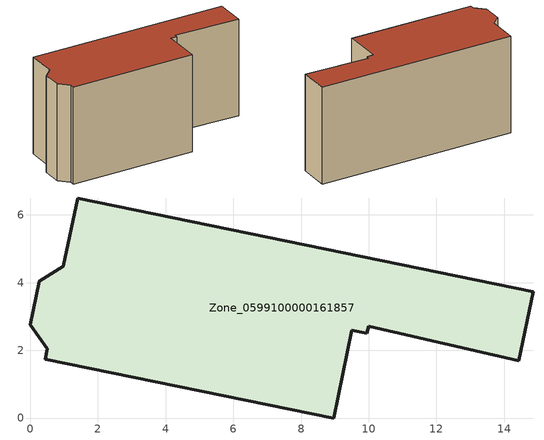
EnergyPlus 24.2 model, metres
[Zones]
Zone_0599100000161857
 floor ground (C_G): 14.43,1.69 10,2.72 9.94,2.5 9.5,2.59 8.97,0 0.44,1.74 0.5,2.04 0,2.75 0.27,4.04 0.97,4.48 1.4,6.5 14.86,3.73 z0
 wall outside (C_F): 0.97,4.48 0.27,4.04 0,2.75 0.5,2.04 0.44,1.74 8.97,0 9.5,2.59 9.94,2.5 10,2.72 14.43,1.69 14.86,3.73 1.4,6.5 0.97,4.48 z0:6.81
 roof outside (C_R): 9.5,2.59 9.94,2.5 10,2.72 14.43,1.69 14.86,3.73 1.4,6.5 0.97,4.48 0.27,4.04 0,2.75 0.5,2.04 0.44,1.74 8.97,0 z6.81
[BUILDING]
Pand.0599100000161857: North Axis=0; Terrain=City; Loads Convergence Tolerance Value=0.04; Temperature Convergence Tolerance Value=0.4; Solar Distribution=FullExterior; Maximum Number of Warmup Days=25; Minimum Number of Warmup Days=1
[Site:Location]
Rotterdam.The.Hague.AP_ZH_NLD Design_Conditions: Latitude=51.96; Longitude=4.45; Time Zone=1; Elevation=-4.5
[SITE:GROUNDTEMPERATURE:BUILDINGSURFACE]
18, 18, 18, 18, 18, 18, 18, 18, 18, 18, 18, 18
[MATERIAL] Thermal Absorptance=0.9; Solar Absorptance=0.7; Visible Absorptance=0.7
Name | Roughness | Thickness | Conductivity | Density | Specific Heat
G.TI.1946 | MediumSmooth | 0.15 | 1 | 540 | 1210
F.TI.1946 | Rough | 0.3 | 0.857143 | 1920 | 840
R.TI.1946 | MediumRough | 0.2 | 0.1 | 1500 | 1000
[CONSTRUCTION]
C_G: G.TI.1946
C_F: F.TI.1946
C_R: R.TI.1946
[ZONE]
Zone_0599100000161857: Type=1; Multiplier=1; Ceiling Height=Autocalculate; Volume=Autocalculate; Floor Area=autocalculate; Part of Total Floor Area=Yes
[ZONEINFILTRATION:DESIGNFLOWRATE]
Infil_Zone_0599100000161857: Zone or ZoneList or Space or SpaceList=Zone_0599100000161857; Schedule=AlwaysOn; Design Flow Rate Calculation Method=Flow/Area; Flow Rate per Floor Area=0.003; Constant Term Coefficient=1; Temperature Term Coefficient=0; Velocity Term Coefficient=0; Velocity Squared Term Coefficient=0
[HVACTEMPLATE:ZONE:IDEALLOADSAIRSYSTEM]
Zone_0599100000161857: Maximum Heating Supply Air Temperature=50; Minimum Cooling Supply Air Temperature=13; Maximum Heating Supply Air Humidity Ratio=0.0156; Minimum Cooling Supply Air Humidity Ratio=0.0077; Heating Limit=NoLimit; Cooling Limit=NoLimit; Dehumidification Control Type=ConstantSensibleHeatRatio; Cooling Sensible Heat Ratio=0.7; Dehumidification Setpoint=60; Humidification Control Type=None; Humidification Setpoint=30; Outdoor Air Method=None; Outdoor Air Flow Rate per Person=0.00944; Outdoor Air Flow Rate per Zone Floor Area=0; Outdoor Air Flow Rate per Zone=0; Demand Controlled Ventilation Type=None; Outdoor Air Economizer Type=NoEconomizer; Heat Recovery Type=None; Sensible Heat Recovery Effectiveness=0.7; Latent Heat Recovery Effectiveness=0.65
[ZONECONTROL:THERMOSTAT]
ThermostatControl_Zone_0599100000161857: Zone or ZoneList=Zone_0599100000161857; Control Type Schedule=DualSetpointControlType; Control 1=Thermostat_Zone_0599100000161857; Temperature Difference Between Cutout And Setpoint=0
[THERMOSTATSETPOINT:DUALSETPOINT]
Thermostat_Zone_0599100000161857: Heating Setpoint Temperature Schedule=HeatingSetpoint_Zone_0599100000161857; Cooling Setpoint Temperature Schedule=CoolingSetpoint_Zone_0599100000161857
[SCHEDULE:COMPACT]
HeatingSetpoint_Zone_0599100000161857: Through: 12/31, For: AllDays, Until: 24:00, 21
CoolingSetpoint_Zone_0599100000161857: Through: 12/31, For: AllDays, Until: 24:00, 24
DualSetpointControlType: Through: 12/31, For: AllDays, Until: 24:00, 4
AlwaysOn: Through: 12/31, For: AllDays, Until: 24:00, 1
